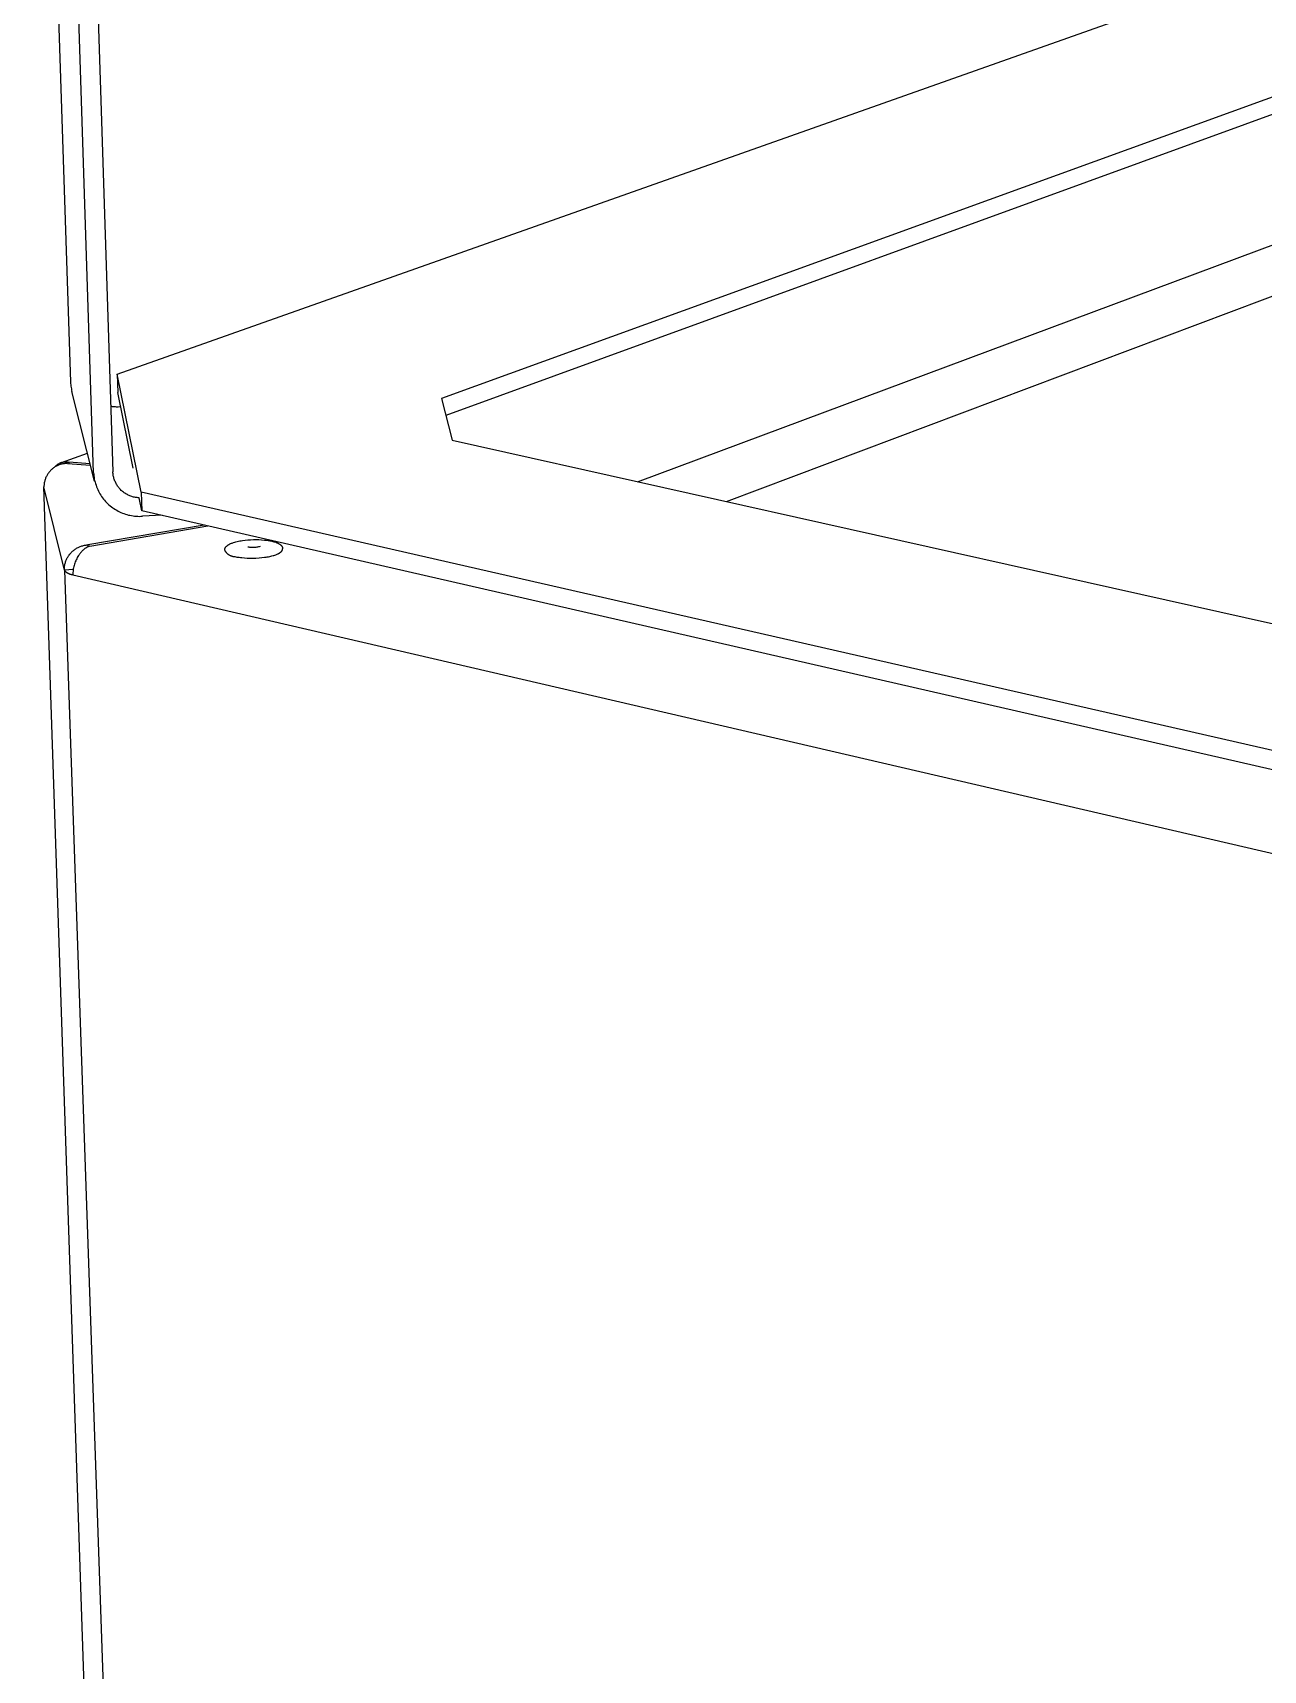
# Model space of a CAD drawing. Header units: millimetres. Extents: x -582 to 3448, y -204 to 2611.
# Drawn here: x 342.2 to 496.9, y 629.9 to 835.7 of the extents above; entities that cross this region are included whole.
import ezdxf

# ---------------------------------------------------------------- set-up
doc = ezdxf.new("R2010")
doc.units = ezdxf.units.MM
doc.header["$MEASUREMENT"] = 0
doc.layers.add('Domyslna', color=7, linetype='Continuous', true_color=0x000000)
doc.layers.add('Utwórz2D linie widoczne', color=7, linetype='Continuous', true_color=0x000000)

msp = doc.modelspace()

# ---------------------------------------------------------------- linework, layer by layer
at = {"layer": 'Domyslna'}
for p, q in [((346.18, 768.15), (343.61, 778.61)), ((346.18, 768.15), (364.89, 231.49)), ((347.24, 767.56), (582.51, 712.93))]:
    msp.add_line(p, q, dxfattribs=at)
at = {"layer": 'Utwórz2D linie widoczne'}
for p, q in [((342.21, 936.56), (346.97, 791.75)), ((349.86, 780.38), (345.09, 927.24)), ((347.57, 927.33), (352.28, 780.48)), ((352.84, 792.75), (494.41, 842.88)), ((514.85, 833.71), (393.59, 789.7)), ((514.86, 831.54), (394.13, 787.59)), ((418.21, 779.25), (513.08, 814.61)), ((429.39, 776.75), (526.13, 813.14)), ((355.83, 777.94), (352.84, 792.75)), ((352.84, 792.75), (352.92, 790.46)), ((346.97, 791.75), (346.97, 791.58)), ((346.97, 791.58), (346.99, 791.41)), ((346.99, 791.41), (347.01, 791.25)), ((347.01, 791.25), (347.03, 791.08)), ((347.03, 791.08), (347.06, 790.91)), ((347.06, 790.91), (347.09, 790.75)), ((347.09, 790.75), (347.13, 790.59)), ((349.99, 779.34), (347.13, 790.59)), ((354.83, 780.95), (352.92, 790.46)), ((352.13, 788.7), (352.02, 788.73)), ((352.25, 788.68), (352.13, 788.7)), ((352.36, 788.67), (352.25, 788.68)), ((352.48, 788.65), (352.36, 788.67)), ((352.6, 788.65), (352.48, 788.65)), ((352.72, 788.64), (352.6, 788.65)), ((352.84, 788.64), (352.72, 788.64)), ((352.95, 788.64), (352.84, 788.64)), ((353.28, 788.66), (352.95, 788.64)), ((393.59, 789.7), (394.93, 784.46)), ((394.93, 784.46), (582.06, 742.61)), ((345.82, 781.67), (349.1, 782.85)), ((343.96, 779.99), (343.92, 779.9)), ((344.01, 780.08), (343.96, 779.99)), ((344.07, 780.17), (344.01, 780.08)), ((344.12, 780.26), (344.07, 780.17)), ((344.18, 780.34), (344.12, 780.26)), ((344.24, 780.42), (344.18, 780.34)), ((344.31, 780.5), (344.24, 780.42)), ((344.38, 780.58), (344.31, 780.5)), ((344.45, 780.66), (344.38, 780.58)), ((344.52, 780.73), (344.45, 780.66)), ((344.59, 780.8), (344.52, 780.73)), ((344.67, 780.87), (344.59, 780.8)), ((344.75, 780.93), (344.67, 780.87)), ((344.83, 780.99), (344.75, 780.93)), ((344.92, 781.05), (344.83, 780.99)), ((344.91, 781.03), (344.94, 781.08)), ((345, 781.11), (344.92, 781.05)), ((344.94, 781.08), (344.99, 781.13)), ((344.99, 781.13), (345.03, 781.18)), ((345.09, 781.16), (345, 781.11)), ((345.03, 781.18), (345.07, 781.22)), ((345.07, 781.22), (345.12, 781.27)), ((345.18, 781.21), (345.09, 781.16)), ((345.12, 781.27), (345.16, 781.31)), ((345.16, 781.31), (345.21, 781.35)), ((345.27, 781.26), (345.18, 781.21)), ((345.21, 781.35), (345.26, 781.39)), ((345.26, 781.39), (345.31, 781.42)), ((345.36, 781.3), (345.27, 781.26)), ((345.31, 781.42), (345.36, 781.46)), ((345.36, 781.46), (345.41, 781.49)), ((345.46, 781.34), (345.36, 781.3)), ((345.41, 781.49), (345.47, 781.52)), ((345.55, 781.38), (345.46, 781.34)), ((345.47, 781.52), (345.52, 781.55)), ((345.52, 781.55), (345.58, 781.58)), ((345.65, 781.41), (345.55, 781.38)), ((345.58, 781.58), (345.64, 781.61)), ((345.64, 781.61), (345.69, 781.63)), ((345.75, 781.44), (345.65, 781.41)), ((345.69, 781.63), (345.75, 781.65)), ((345.75, 781.65), (345.81, 781.67)), ((345.85, 781.47), (345.75, 781.44)), ((345.81, 781.67), (345.87, 781.69)), ((345.95, 781.49), (345.85, 781.47)), ((345.87, 781.69), (345.93, 781.7)), ((345.93, 781.7), (345.99, 781.72)), ((346.05, 781.51), (345.95, 781.49)), ((345.99, 781.72), (346.05, 781.73)), ((346.05, 781.73), (346.12, 781.74)), ((346.15, 781.52), (346.05, 781.51)), ((346.12, 781.74), (346.18, 781.74)), ((346.25, 781.54), (346.15, 781.52)), ((346.18, 781.74), (346.24, 781.75)), ((346.24, 781.75), (346.3, 781.75)), ((346.36, 781.55), (346.25, 781.54)), ((346.3, 781.75), (346.36, 781.75)), ((346.36, 781.75), (346.43, 781.75)), ((346.46, 781.55), (346.36, 781.55)), ((346.43, 781.75), (346.49, 781.75)), ((346.56, 781.55), (346.46, 781.55)), ((346.49, 781.75), (346.55, 781.74)), ((346.55, 781.74), (346.61, 781.73)), ((346.56, 781.55), (349.48, 781.34)), ((346.61, 781.73), (346.67, 781.72)), ((346.67, 781.72), (346.74, 781.71)), ((346.74, 781.71), (346.74, 781.54)), ((349.44, 781.51), (346.74, 781.71)), ((349.86, 780.38), (349.87, 780.18)), ((349.87, 780.18), (349.89, 779.98)), ((352.29, 780.37), (352.28, 780.48)), ((352.3, 780.25), (352.29, 780.37)), ((352.31, 780.13), (352.3, 780.25)), ((352.33, 780.01), (352.31, 780.13)), ((352.36, 779.9), (352.33, 780.01)), ((361.34, 248.9), (343.61, 778.61)), ((343.63, 778.82), (343.62, 778.72)), ((343.62, 778.72), (343.62, 778.61)), ((343.65, 779.02), (343.63, 778.92)), ((343.63, 778.92), (343.63, 778.82)), ((343.66, 779.12), (343.65, 779.02)), ((343.68, 779.22), (343.66, 779.12)), ((343.71, 779.32), (343.68, 779.22)), ((343.73, 779.42), (343.71, 779.32)), ((343.76, 779.52), (343.73, 779.42)), ((343.8, 779.62), (343.76, 779.52)), ((343.83, 779.71), (343.8, 779.62)), ((343.87, 779.81), (343.83, 779.71)), ((343.92, 779.9), (343.87, 779.81)), ((349.89, 779.98), (349.92, 779.78)), ((349.92, 779.78), (349.95, 779.59)), ((349.95, 779.59), (349.99, 779.39)), ((349.99, 779.39), (350.04, 779.2)), ((350.04, 779.2), (350.1, 779.01)), ((350.1, 779.01), (350.16, 778.82)), ((350.16, 778.82), (350.22, 778.63)), ((350.22, 778.63), (350.3, 778.45)), ((350.3, 778.45), (350.38, 778.26)), ((350.38, 778.26), (350.46, 778.08)), ((350.46, 778.08), (350.56, 777.91)), ((352.39, 779.78), (352.36, 779.9)), ((352.42, 779.67), (352.39, 779.78)), ((352.45, 779.56), (352.42, 779.67)), ((352.49, 779.45), (352.45, 779.56)), ((352.54, 779.34), (352.49, 779.45)), ((352.59, 779.23), (352.54, 779.34)), ((352.64, 779.12), (352.59, 779.23)), ((352.69, 779.02), (352.64, 779.12)), ((352.75, 778.91), (352.69, 779.02)), ((352.81, 778.81), (352.75, 778.91)), ((352.88, 778.71), (352.81, 778.81)), ((352.95, 778.62), (352.88, 778.71)), ((353.02, 778.52), (352.95, 778.62)), ((353.09, 778.43), (353.02, 778.52)), ((353.17, 778.34), (353.09, 778.43)), ((353.25, 778.26), (353.17, 778.34)), ((353.34, 778.17), (353.25, 778.26)), ((353.42, 778.09), (353.34, 778.17)), ((353.51, 778.02), (353.42, 778.09)), ((353.61, 777.94), (353.51, 778.02)), ((353.7, 777.87), (353.61, 777.94)), ((355.83, 777.94), (355.91, 775.61)), ((574.5, 728), (355.83, 777.94)), ((350.56, 777.91), (350.65, 777.73)), ((350.65, 777.73), (350.76, 777.57)), ((350.76, 777.57), (350.87, 777.4)), ((350.87, 777.4), (350.98, 777.24)), ((350.98, 777.24), (351.11, 777.08)), ((351.11, 777.08), (351.23, 776.93)), ((351.23, 776.93), (351.36, 776.78)), ((351.36, 776.78), (351.5, 776.63)), ((351.5, 776.63), (351.64, 776.49)), ((351.64, 776.49), (351.79, 776.36)), ((351.79, 776.36), (351.94, 776.23)), ((351.94, 776.23), (352.1, 776.1)), ((352.1, 776.1), (352.26, 775.99)), ((352.26, 775.99), (352.42, 775.87)), ((353.8, 777.81), (353.7, 777.87)), ((353.9, 777.74), (353.8, 777.81)), ((354, 777.68), (353.9, 777.74)), ((354.1, 777.63), (354, 777.68)), ((354.21, 777.57), (354.1, 777.63)), ((354.32, 777.52), (354.21, 777.57)), ((354.43, 777.48), (354.32, 777.52)), ((354.54, 777.44), (354.43, 777.48)), ((354.65, 777.4), (354.54, 777.44)), ((354.76, 777.36), (354.65, 777.4)), ((354.88, 777.33), (354.76, 777.36)), ((354.99, 777.31), (354.88, 777.33)), ((355.11, 777.29), (354.99, 777.31)), ((355.23, 777.27), (355.11, 777.29)), ((355.34, 777.25), (355.23, 777.27)), ((355.46, 777.24), (355.34, 777.25)), ((355.58, 777.24), (355.46, 777.24)), ((355.91, 775.61), (355.58, 777.24)), ((352.42, 775.87), (352.59, 775.77)), ((352.59, 775.77), (352.76, 775.66)), ((352.76, 775.66), (352.93, 775.57)), ((352.93, 775.57), (353.11, 775.48)), ((353.11, 775.48), (353.29, 775.4)), ((353.29, 775.4), (353.47, 775.32)), ((353.47, 775.32), (353.66, 775.25)), ((353.66, 775.25), (353.85, 775.18)), ((353.85, 775.18), (354.04, 775.13)), ((354.04, 775.13), (354.23, 775.07)), ((354.23, 775.07), (354.43, 775.03)), ((354.43, 775.03), (354.62, 774.99)), ((354.62, 774.99), (354.82, 774.96)), ((354.82, 774.96), (355.02, 774.94)), ((355.02, 774.94), (355.21, 774.92)), ((355.21, 774.92), (355.41, 774.91)), ((355.41, 774.91), (355.61, 774.9)), ((355.61, 774.9), (355.81, 774.91)), ((355.81, 774.91), (356.01, 774.92)), ((574.49, 725.54), (355.91, 775.61)), ((358.46, 775.03), (356.01, 774.92)), ((363.75, 773.81), (349.12, 771.31)), ((349.38, 771.17), (364.22, 773.71)), ((367.91, 771.74), (368.08, 771.77)), ((368.08, 771.77), (368.24, 771.81)), ((368.24, 771.81), (368.4, 771.83)), ((368.4, 771.83), (368.57, 771.86)), ((368.57, 771.86), (368.91, 771.9)), ((368.91, 771.9), (369.25, 771.94)), ((369.25, 771.94), (369.6, 771.96)), ((369.6, 771.96), (369.94, 771.98)), ((369.94, 771.98), (370.29, 771.98)), ((370.29, 771.98), (370.63, 771.97)), ((370.63, 771.97), (370.98, 771.95)), ((370.98, 771.95), (371.32, 771.92)), ((371.32, 771.92), (371.56, 771.9)), ((371.56, 771.9), (371.79, 771.86)), ((371.79, 771.86), (372.03, 771.82)), ((372.03, 771.82), (372.26, 771.77)), ((372.26, 771.77), (372.39, 771.74)), ((346.55, 769.68), (346.61, 769.78)), ((346.61, 769.78), (346.66, 769.87)), ((346.66, 769.87), (346.72, 769.95)), ((346.72, 769.95), (346.78, 770.04)), ((346.78, 770.04), (346.84, 770.13)), ((346.84, 770.13), (346.91, 770.21)), ((346.91, 770.21), (346.98, 770.29)), ((346.98, 770.29), (347.05, 770.37)), ((347.05, 770.37), (347.13, 770.44)), ((347.13, 770.44), (347.2, 770.51)), ((347.2, 770.51), (347.28, 770.58)), ((347.28, 770.58), (347.37, 770.65)), ((347.37, 770.65), (347.45, 770.71)), ((347.45, 770.71), (347.54, 770.78)), ((347.54, 770.78), (347.63, 770.83)), ((347.63, 770.83), (347.72, 770.89)), ((347.72, 770.89), (347.81, 770.94)), ((347.81, 769.71), (347.74, 769.58)), ((347.81, 770.94), (347.9, 770.99)), ((347.89, 769.84), (347.81, 769.71)), ((347.96, 769.96), (347.89, 769.84)), ((347.9, 770.99), (348, 771.03)), ((348.04, 770.08), (347.96, 769.96)), ((348, 771.03), (348.1, 771.08)), ((348.08, 770.13), (348.04, 770.08)), ((348.12, 770.19), (348.08, 770.13)), ((348.1, 771.08), (348.19, 771.12)), ((348.16, 770.24), (348.12, 770.19)), ((348.2, 770.3), (348.16, 770.24)), ((348.19, 771.12), (348.29, 771.15)), ((348.24, 770.35), (348.2, 770.3)), ((348.29, 770.4), (348.24, 770.35)), ((348.29, 771.15), (348.39, 771.18)), ((348.33, 770.45), (348.29, 770.4)), ((348.38, 770.5), (348.33, 770.45)), ((348.43, 770.55), (348.38, 770.5)), ((348.39, 771.18), (348.5, 771.21)), ((348.48, 770.6), (348.43, 770.55)), ((348.53, 770.65), (348.48, 770.6)), ((348.5, 771.21), (348.6, 771.24)), ((348.58, 770.7), (348.53, 770.65)), ((348.63, 770.74), (348.58, 770.7)), ((348.6, 771.24), (348.7, 771.26)), ((348.67, 770.78), (348.63, 770.74)), ((348.72, 770.81), (348.67, 770.78)), ((348.7, 771.26), (348.81, 771.28)), ((348.77, 770.85), (348.72, 770.81)), ((348.82, 770.89), (348.77, 770.85)), ((348.81, 771.28), (348.91, 771.29)), ((348.88, 770.92), (348.82, 770.89)), ((348.93, 770.96), (348.88, 770.92)), ((348.91, 771.29), (349.02, 771.3)), ((348.98, 770.99), (348.93, 770.96)), ((349.03, 771.01), (348.98, 770.99)), ((349.02, 771.3), (349.12, 771.31)), ((349.08, 771.04), (349.03, 771.01)), ((349.12, 771.06), (349.08, 771.04)), ((349.12, 771.31), (349.13, 771.07)), ((349.17, 771.09), (349.12, 771.06)), ((349.22, 771.11), (349.17, 771.09)), ((349.27, 771.13), (349.22, 771.11)), ((349.33, 771.15), (349.27, 771.13)), ((349.38, 771.17), (349.33, 771.15)), ((366.34, 770.75), (366.35, 770.76)), ((366.34, 770.74), (366.34, 770.75)), ((366.34, 770.75), (366.34, 770.75)), ((366.34, 770.73), (366.34, 770.74)), ((366.34, 770.72), (366.34, 770.73)), ((366.34, 770.71), (366.34, 770.72)), ((366.34, 770.7), (366.34, 770.71)), ((366.35, 770.63), (366.34, 770.7)), ((366.35, 770.82), (366.36, 770.84)), ((366.35, 770.81), (366.35, 770.82)), ((366.35, 770.8), (366.35, 770.81)), ((366.35, 770.79), (366.35, 770.8)), ((366.35, 770.78), (366.35, 770.79)), ((366.35, 770.79), (366.35, 770.79)), ((366.35, 770.77), (366.35, 770.78)), ((366.35, 770.76), (366.35, 770.77)), ((366.35, 770.63), (366.37, 770.58)), ((366.36, 770.85), (366.37, 770.87)), ((366.36, 770.84), (366.36, 770.85)), ((366.37, 770.88), (366.38, 770.9)), ((366.37, 770.87), (366.37, 770.88)), ((366.37, 770.58), (366.39, 770.54)), ((366.38, 770.9), (366.39, 770.91)), ((366.39, 770.93), (366.4, 770.94)), ((366.39, 770.91), (366.39, 770.93)), ((366.39, 770.54), (366.42, 770.5)), ((366.4, 770.94), (366.41, 770.96)), ((366.41, 770.96), (366.42, 770.97)), ((366.42, 770.97), (366.43, 770.99)), ((366.42, 770.5), (366.45, 770.46)), ((366.43, 770.99), (366.44, 771)), ((366.44, 771), (366.45, 771.02)), ((366.45, 771.02), (366.46, 771.03)), ((366.45, 770.46), (366.48, 770.42)), ((366.46, 771.03), (366.47, 771.05)), ((366.47, 771.05), (366.48, 771.06)), ((366.48, 771.06), (366.49, 771.08)), ((366.48, 770.42), (366.51, 770.38)), ((366.49, 771.08), (366.5, 771.09)), ((366.5, 771.09), (366.52, 771.1)), ((366.51, 770.38), (366.54, 770.34)), ((366.52, 771.1), (366.53, 771.12)), ((366.53, 771.12), (366.54, 771.13)), ((366.54, 771.13), (366.56, 771.15)), ((366.54, 770.34), (366.57, 770.31)), ((366.56, 771.15), (366.57, 771.16)), ((366.57, 771.16), (366.59, 771.17)), ((366.57, 770.31), (366.61, 770.27)), ((366.59, 771.17), (366.6, 771.19)), ((366.6, 771.19), (366.64, 771.21)), ((366.61, 770.27), (366.64, 770.24)), ((366.64, 771.21), (366.67, 771.24)), ((366.64, 770.24), (366.68, 770.2)), ((366.67, 771.24), (366.71, 771.26)), ((366.68, 770.2), (366.72, 770.17)), ((366.71, 771.26), (366.74, 771.29)), ((366.72, 770.17), (366.75, 770.14)), ((366.74, 771.29), (366.78, 771.31)), ((366.75, 770.14), (366.79, 770.11)), ((366.78, 771.31), (366.82, 771.34)), ((366.79, 770.11), (366.83, 770.09)), ((366.82, 771.34), (366.86, 771.36)), ((366.83, 770.09), (366.88, 770.06)), ((366.86, 771.36), (366.9, 771.38)), ((366.88, 770.06), (366.92, 770.03)), ((366.9, 771.38), (366.95, 771.41)), ((366.92, 770.03), (366.96, 770.01)), ((366.95, 771.41), (366.99, 771.43)), ((366.96, 770.01), (367.01, 769.99)), ((366.99, 771.43), (367.04, 771.45)), ((367.01, 769.99), (367.05, 769.97)), ((367.04, 771.45), (367.08, 771.47)), ((367.05, 769.97), (367.1, 769.95)), ((367.08, 771.47), (367.18, 771.51)), ((367.1, 769.95), (367.14, 769.93)), ((367.14, 769.93), (367.19, 769.92)), ((367.18, 771.51), (367.28, 771.55)), ((367.19, 769.92), (367.24, 769.9)), ((367.24, 769.9), (367.28, 769.89)), ((367.28, 771.55), (367.43, 771.6)), ((367.28, 769.89), (367.33, 769.88)), ((367.33, 769.88), (367.38, 769.87)), ((367.38, 769.87), (367.43, 769.86)), ((367.43, 771.6), (367.59, 771.65)), ((367.43, 769.86), (367.48, 769.86)), ((367.48, 769.86), (367.53, 769.85)), ((367.53, 769.85), (367.58, 769.85)), ((367.58, 769.85), (367.62, 769.85)), ((367.59, 771.65), (367.75, 771.7)), ((367.62, 769.85), (367.75, 769.82)), ((367.75, 771.7), (367.91, 771.74)), ((367.75, 769.82), (367.88, 769.79)), ((367.88, 769.79), (368.02, 769.77)), ((368.02, 769.77), (368.17, 769.75)), ((368.17, 769.75), (368.32, 769.72)), ((368.32, 769.72), (368.48, 769.71)), ((368.48, 769.71), (368.81, 769.67)), ((369.24, 771.07), (369.35, 771.05)), ((369.35, 771.05), (369.45, 771.04)), ((369.45, 771.04), (369.56, 771.02)), ((369.56, 771.02), (369.67, 771.02)), ((369.67, 771.02), (369.77, 771.01)), ((369.77, 771.01), (369.88, 771.01)), ((369.88, 771.01), (369.98, 771.01)), ((369.98, 771.01), (370.09, 771.02)), ((370.09, 771.02), (370.2, 771.02)), ((370.2, 771.02), (370.3, 771.04)), ((370.3, 771.04), (370.41, 771.05)), ((370.41, 771.05), (370.51, 771.07)), ((370.51, 771.07), (370.62, 771.1)), ((370.62, 771.1), (370.72, 771.12)), ((370.65, 769.67), (371.01, 769.71)), ((370.72, 771.12), (370.82, 771.15)), ((371.01, 769.71), (371.36, 769.75)), ((371.36, 769.75), (371.53, 769.78)), ((371.53, 769.78), (371.69, 769.8)), ((371.69, 769.8), (371.85, 769.83)), ((371.85, 769.83), (372, 769.86)), ((372, 769.86), (372.14, 769.9)), ((372.14, 769.9), (372.28, 769.93)), ((372.28, 769.93), (372.41, 769.97)), ((372.39, 771.74), (372.51, 771.71)), ((372.41, 769.97), (372.53, 770)), ((372.51, 771.71), (372.63, 771.68)), ((372.53, 770), (372.64, 770.04)), ((372.63, 771.68), (372.75, 771.64)), ((372.64, 770.04), (372.75, 770.08)), ((372.75, 771.64), (372.8, 771.62)), ((372.75, 770.08), (372.84, 770.11)), ((372.8, 771.62), (372.85, 771.6)), ((372.84, 770.11), (372.93, 770.15)), ((372.85, 771.6), (372.91, 771.58)), ((372.91, 771.58), (372.96, 771.56)), ((372.93, 770.15), (373.02, 770.19)), ((372.96, 771.56), (373.01, 771.53)), ((373.01, 771.53), (373.06, 771.51)), ((373.02, 770.19), (373.06, 770.21)), ((373.06, 771.51), (373.1, 771.49)), ((373.06, 770.21), (373.1, 770.23)), ((373.1, 771.49), (373.15, 771.46)), ((373.1, 770.23), (373.14, 770.25)), ((373.14, 770.25), (373.18, 770.27)), ((373.15, 771.46), (373.19, 771.44)), ((373.18, 770.27), (373.21, 770.29)), ((373.19, 771.44), (373.23, 771.41)), ((373.21, 770.29), (373.25, 770.31)), ((373.23, 771.41), (373.27, 771.39)), ((373.25, 770.31), (373.28, 770.34)), ((373.27, 771.39), (373.29, 771.38)), ((373.28, 770.34), (373.32, 770.36)), ((373.29, 771.38), (373.31, 771.36)), ((373.31, 771.36), (373.32, 771.35)), ((373.32, 771.35), (373.34, 771.34)), ((373.32, 770.36), (373.35, 770.38)), ((373.34, 771.34), (373.36, 771.32)), ((373.35, 770.38), (373.38, 770.4)), ((373.36, 771.32), (373.38, 771.31)), ((373.38, 771.31), (373.39, 771.29)), ((373.38, 770.4), (373.41, 770.43)), ((373.39, 771.29), (373.41, 771.28)), ((373.41, 771.28), (373.42, 771.26)), ((373.41, 770.43), (373.42, 770.44)), ((373.42, 771.26), (373.44, 771.25)), ((373.42, 770.44), (373.43, 770.45)), ((373.43, 770.45), (373.44, 770.46)), ((373.44, 771.25), (373.45, 771.23)), ((373.44, 770.46), (373.46, 770.48)), ((373.45, 771.23), (373.46, 771.22)), ((373.46, 771.22), (373.48, 771.2)), ((373.46, 770.48), (373.47, 770.49)), ((373.47, 770.49), (373.48, 770.5)), ((373.48, 771.2), (373.49, 771.19)), ((373.48, 770.5), (373.49, 770.51)), ((373.49, 771.19), (373.5, 771.17)), ((373.49, 770.51), (373.5, 770.52)), ((373.5, 771.17), (373.51, 771.16)), ((373.5, 770.52), (373.51, 770.54)), ((373.51, 771.16), (373.52, 771.14)), ((373.51, 770.54), (373.52, 770.55)), ((373.52, 771.14), (373.53, 771.13)), ((373.52, 770.55), (373.53, 770.56)), ((373.53, 771.13), (373.54, 771.11)), ((373.53, 770.56), (373.54, 770.57)), ((373.54, 771.11), (373.55, 771.09)), ((373.54, 770.57), (373.55, 770.58)), ((373.55, 771.09), (373.56, 771.08)), ((373.55, 770.6), (373.56, 770.61)), ((373.55, 770.58), (373.55, 770.6)), ((373.56, 771.08), (373.57, 771.06)), ((373.56, 770.61), (373.57, 770.62)), ((373.57, 771.06), (373.57, 771.04)), ((373.57, 771.04), (373.58, 771.02)), ((373.57, 770.63), (373.58, 770.65)), ((373.57, 770.62), (373.57, 770.63)), ((373.58, 771.02), (373.59, 771.01)), ((373.58, 770.65), (373.59, 770.66)), ((373.59, 771.01), (373.59, 770.99)), ((373.59, 770.99), (373.6, 770.98)), ((373.59, 770.68), (373.6, 770.69)), ((373.59, 770.67), (373.59, 770.68)), ((373.59, 770.68), (373.59, 770.68)), ((373.59, 770.66), (373.59, 770.67)), ((373.6, 770.98), (373.6, 770.96)), ((373.6, 770.96), (373.6, 770.95)), ((373.6, 770.95), (373.6, 770.93)), ((373.6, 770.93), (373.61, 770.92)), ((373.6, 770.72), (373.61, 770.73)), ((373.6, 770.71), (373.6, 770.72)), ((373.6, 770.72), (373.6, 770.72)), ((373.6, 770.7), (373.6, 770.71)), ((373.6, 770.69), (373.6, 770.7)), ((373.6, 770.7), (373.6, 770.7)), ((373.61, 770.92), (373.61, 770.9)), ((373.61, 770.9), (373.61, 770.89)), ((373.61, 770.89), (373.61, 770.87)), ((373.61, 770.87), (373.61, 770.8)), ((373.61, 770.79), (373.61, 770.8)), ((373.61, 770.78), (373.61, 770.79)), ((373.61, 770.77), (373.61, 770.78)), ((373.61, 770.78), (373.61, 770.78)), ((373.61, 770.76), (373.61, 770.77)), ((373.61, 770.77), (373.61, 770.77)), ((373.61, 770.75), (373.61, 770.76)), ((373.61, 770.74), (373.61, 770.75)), ((373.61, 770.75), (373.61, 770.75)), ((373.61, 770.73), (373.61, 770.74)), ((373.61, 770.73), (373.61, 770.73)), ((346.18, 768.26), (346.19, 768.37)), ((346.18, 768.15), (346.18, 768.26)), ((347.3, 768.2), (346.18, 768.15)), ((346.21, 768.12), (346.18, 768.15)), ((346.19, 768.47), (346.2, 768.58)), ((346.19, 768.37), (346.19, 768.47)), ((346.2, 768.58), (346.22, 768.68)), ((346.24, 768.08), (346.21, 768.12)), ((346.22, 768.68), (346.24, 768.79)), ((346.24, 768.79), (346.26, 768.89)), ((346.27, 768.04), (346.24, 768.08)), ((346.26, 768.89), (346.28, 768.99)), ((346.3, 768.01), (346.27, 768.04)), ((346.28, 768.99), (346.31, 769.1)), ((346.33, 767.97), (346.3, 768.01)), ((346.31, 769.1), (346.34, 769.2)), ((346.36, 767.94), (346.33, 767.97)), ((346.34, 769.2), (346.38, 769.3)), ((346.39, 767.91), (346.36, 767.94)), ((346.38, 769.3), (346.42, 769.4)), ((346.43, 767.88), (346.39, 767.91)), ((346.42, 769.4), (346.46, 769.49)), ((346.47, 767.85), (346.43, 767.88)), ((346.46, 769.49), (346.5, 769.59)), ((346.5, 767.82), (346.47, 767.85)), ((346.5, 769.59), (346.55, 769.68)), ((346.54, 767.79), (346.5, 767.82)), ((346.58, 767.77), (346.54, 767.79)), ((346.62, 767.74), (346.58, 767.77)), ((346.66, 767.72), (346.62, 767.74)), ((346.7, 767.7), (346.66, 767.72)), ((346.74, 767.68), (346.7, 767.7)), ((346.78, 767.66), (346.74, 767.68)), ((346.83, 767.64), (346.78, 767.66)), ((346.87, 767.63), (346.83, 767.64)), ((347.25, 767.86), (347.24, 767.71)), ((347.24, 767.71), (347.24, 767.56)), ((347.27, 768.01), (347.25, 767.86)), ((347.29, 768.16), (347.27, 768.01)), ((347.31, 768.3), (347.29, 768.16)), ((347.34, 768.45), (347.31, 768.3)), ((347.38, 768.6), (347.34, 768.45)), ((347.42, 768.74), (347.38, 768.6)), ((347.46, 768.89), (347.42, 768.74)), ((347.51, 769.03), (347.46, 768.89)), ((347.56, 769.17), (347.51, 769.03)), ((347.62, 769.31), (347.56, 769.17)), ((347.68, 769.45), (347.62, 769.31)), ((347.74, 769.58), (347.68, 769.45)), ((368.81, 769.67), (369.16, 769.65)), ((369.16, 769.65), (369.53, 769.64)), ((369.53, 769.64), (369.9, 769.64)), ((369.9, 769.64), (370.27, 769.65)), ((370.27, 769.65), (370.65, 769.67)), ((346.92, 767.61), (346.87, 767.63)), ((346.96, 767.6), (346.92, 767.61)), ((347.01, 767.59), (346.96, 767.6)), ((347.05, 767.58), (347.01, 767.59)), ((347.1, 767.57), (347.05, 767.58)), ((347.14, 767.57), (347.1, 767.57)), ((347.19, 767.56), (347.14, 767.57)), ((347.24, 767.56), (347.19, 767.56))]:
    msp.add_line(p, q, dxfattribs=at)

doc.saveas('drawing.dxf')
